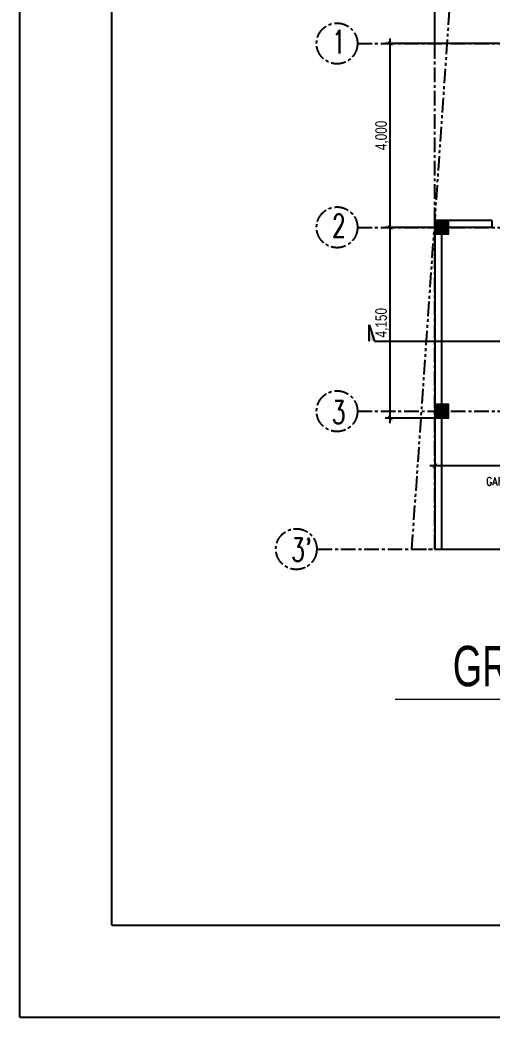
# Model space of a CAD drawing. Header units: millimetres. Extents: x -248340 to 456025, y 261499 to 1049645.
# Drawn here: x -117239 to -106975, y 363632 to 385326 of the extents above; entities that cross this region are included whole.
import ezdxf
from ezdxf.enums import TextEntityAlignment as Align

# ---------------------------------------------------------------- set-up
doc = ezdxf.new("R2010")
doc.units = ezdxf.units.MM
doc.header["$LTSCALE"] = 8
doc.header["$MEASUREMENT"] = 0
doc.header["$PDMODE"] = 3
doc.header["$PDSIZE"] = 0.3125
for name, pattern in [('CENTER', [50.8, 31.75, -6.35, 6.35, -6.35]), ('CONTINOUS', [0]), ('PHANTOM', [63.5, 31.75, -6.35, 6.35, -6.35, 6.35, -6.35])]:
    doc.linetypes.add(name, pattern=pattern)
doc.layers.get('0').update_dxf_attribs({"linetype": 'CONTINUOUS'})
doc.layers.get('DEFPOINTS').update_dxf_attribs({"color": 8, "linetype": 'CONTINUOUS'})
for name, color, linetype, lineweight in [('A-ANNO-DIMS', 211, 'CONTINUOUS', 9), ('DIM', 2, 'CONTINUOUS', 25), ('S_wall', 251, 'CONTINUOUS', 0)]:
    doc.layers.add(name, color=color, linetype=linetype, lineweight=lineweight)
for name, color, linetype in [('ar_column', 7, 'CONTINUOUS'), ('ar_grid', 10, 'CENTER'), ('ar_wall', 7, 'CONTINOUS'), ('ar_xsection', 5, 'CONTINOUS'), ('TEXT', 2, 'CONTINUOUS')]:
    doc.layers.add(name, color=color, linetype=linetype)
doc.layers.add('mv', color=30, linetype='CONTINUOUS', plot=False)
doc.styles.add('EN-SCL-DIM', font='swisscl.ttf')
doc.styles.add('ROMANS', font='ROMANS', dxfattribs={"width": 0.8, "bigfont": 'BIGFONT'})
doc.styles.get("Standard").update_dxf_attribs({"font": 'txt.shx', "width": 0.7, "bigfont": 'extfont.shx'})
doc.dimstyles.new('SC50', dxfattribs={"dimscale": 0.5, "dimtxt": 250, "dimasz": 200, "dimexe": 220, "dimexo": 50, "dimgap": 50, "dimtad": 1, "dimdec": 0, "dimrnd": 1, "dimzin": 0, "dimdsep": 46, "dimlunit": 6, "dimtxsty": 'EN-SCL-DIM', "dimblk": 'ARCHTICK', "dimcen": 100, "dimdle": 220, "dimclrd": 1, "dimclre": 1, "dimclrt": 3, "dimadec": 0, "dimazin": 0, "dimtfac": 1, "dimtdec": 0, "dimtofl": 0, "dimtmove": 0, "dimatfit": 3, "dimldrblk": 'OPEN90', "dimfxl": 1, "dimtolj": 1, "dimtzin": 0, "dimarcsym": 1})

# ---------------------------------------------------------------- blocks, each defined once
blk = doc.blocks.new('column')
at = {"layer": 'A-ANNO-DIMS', "ltscale": 1.25}
h = blk.add_hatch(dxfattribs=at)
h.set_pattern_fill('ANSI32', color=5, scale=50)
h.paths.add_polyline_path([(50520, -350284), (50820, -350284), (50820, -349984), (50520, -349984)])
at = {"layer": 'A-ANNO-DIMS', "color": 0, "ltscale": 1.25}
blk.add_lwpolyline([(50520, -350284), (50820, -350284), (50820, -349984), (50520, -349984)], close=True, dxfattribs=at)
blk = doc.blocks.new('_ArchTick')
at = {"color": 0, "linetype": 'ByBlock', "const_width": 0.15}
blk.add_lwpolyline([(-0.5, -0.5), (0.5, 0.5)], dxfattribs=at)
blk = doc.blocks.new('*D973')
at = {"layer": 'DEFPOINTS', "color": 0, "ltscale": 1.25, "transparency": 16777216}
for p in [(-104717, 386385), (-108217, 384813), (-104717, 384813)]:
    blk.add_point(p, dxfattribs=at)
at = {"layer": 'DIM', "color": 1, "lineweight": -2, "ltscale": 1.25, "transparency": 16777216}
for p, q in [((-108327, 386385), (-104607, 386385)), ((-108217, 384838), (-108217, 386495)), ((-104717, 384838), (-104717, 386495))]:
    blk.add_line(p, q, dxfattribs=at)
at = {"layer": 'DIM', "color": 1, "lineweight": -2, "ltscale": 1.25, "transparency": 16777216, "xscale": 100, "yscale": 100, "zscale": 100, "rotation": 180}
blk.add_blockref('_ArchTick', (-108217, 386385), dxfattribs=at)
at = {"layer": 'DIM', "color": 1, "lineweight": -2, "ltscale": 1.25, "transparency": 16777216, "xscale": 100, "yscale": 100, "zscale": 100}
blk.add_blockref('_ArchTick', (-104717, 386385), dxfattribs=at)
at = {"layer": 'DIM', "color": 3, "ltscale": 1.25, "transparency": 16777216, "insert": (-106467, 386559), "char_height": 125, "attachment_point": 5, "style": 'EN-SCL-DIM'}
blk.add_mtext('\\A1;{\\H2x;3,500}', dxfattribs=at)
blk = doc.blocks.new('_Open90')
at = {"color": 0, "linetype": 'ByBlock', "lineweight": -2}
for p, q in [((0, 0), (-1, 0)), ((-0.5, 0.5), (0, 0)), ((0, 0), (-0.5, -0.5))]:
    blk.add_line(p, q, dxfattribs=at)
blk = doc.blocks.new('*D978')
at = {"layer": 'DEFPOINTS', "color": 0, "ltscale": 1.25, "transparency": 16777216}
for p in [(-108217, 376663), (-104717, 376663), (-108217, 375625)]:
    blk.add_point(p, dxfattribs=at)
at = {"layer": 'DIM', "color": 1, "lineweight": -2, "ltscale": 1.25, "transparency": 16777216}
for p, q in [((-108217, 376638), (-108217, 375515)), ((-104717, 376638), (-104717, 375515)), ((-104607, 375625), (-108327, 375625))]:
    blk.add_line(p, q, dxfattribs=at)
at = {"layer": 'DIM', "color": 1, "lineweight": -2, "ltscale": 1.25, "transparency": 16777216, "xscale": 100, "yscale": 100, "zscale": 100, "rotation": 180}
blk.add_blockref('_ArchTick', (-108217, 375625), dxfattribs=at)
at = {"layer": 'DIM', "color": 1, "lineweight": -2, "ltscale": 1.25, "transparency": 16777216, "xscale": 100, "yscale": 100, "zscale": 100}
blk.add_blockref('_ArchTick', (-104717, 375625), dxfattribs=at)
at = {"layer": 'DIM', "color": 3, "ltscale": 1.25, "transparency": 16777216, "insert": (-106467, 375799), "char_height": 125, "attachment_point": 5, "style": 'EN-SCL-DIM'}
blk.add_mtext('\\A1;{\\H2x;3,500}', dxfattribs=at)
blk = doc.blocks.new('*D979')
at = {"layer": 'DEFPOINTS', "color": 0, "ltscale": 1.25, "transparency": 16777216}
for p in [(-109192, 380813), (-108227, 380813), (-108217, 376663)]:
    blk.add_point(p, dxfattribs=at)
at = {"layer": 'DIM', "color": 1, "lineweight": -2, "ltscale": 1.25, "transparency": 16777216}
for p, q in [((-108252, 380813), (-109302, 380813)), ((-109192, 376553), (-109192, 380923)), ((-108242, 376663), (-109302, 376663))]:
    blk.add_line(p, q, dxfattribs=at)
at = {"layer": 'DIM', "color": 1, "lineweight": -2, "ltscale": 1.25, "transparency": 16777216, "xscale": 100, "yscale": 100, "zscale": 100}
for p, rotation in [((-109192, 380813), 90), ((-109192, 376663), 270)]:
    blk.add_blockref('_ArchTick', p, dxfattribs=dict(at, rotation=rotation))
at = {"layer": 'DIM', "color": 3, "ltscale": 1.25, "transparency": 16777216, "insert": (-109365, 378738), "char_height": 125, "attachment_point": 5, "rotation": 90, "style": 'EN-SCL-DIM'}
blk.add_mtext('\\A1;{\\H2x;4,150}', dxfattribs=at)
blk = doc.blocks.new('*D980')
at = {"layer": 'DEFPOINTS', "color": 0, "ltscale": 1.25, "transparency": 16777216}
for p in [(-109192, 384813), (-104867, 384813), (-108227, 380813)]:
    blk.add_point(p, dxfattribs=at)
at = {"layer": 'DIM', "color": 1, "lineweight": -2, "ltscale": 1.25, "transparency": 16777216}
for p, q in [((-109192, 380703), (-109192, 384923)), ((-104892, 384813), (-109302, 384813)), ((-108252, 380813), (-109302, 380813))]:
    blk.add_line(p, q, dxfattribs=at)
at = {"layer": 'DIM', "color": 1, "lineweight": -2, "ltscale": 1.25, "transparency": 16777216, "xscale": 100, "yscale": 100, "zscale": 100}
for p, rotation in [((-109192, 384813), 90), ((-109192, 380813), 270)]:
    blk.add_blockref('_ArchTick', p, dxfattribs=dict(at, rotation=rotation))
at = {"layer": 'DIM', "color": 3, "ltscale": 1.25, "transparency": 16777216, "insert": (-109365, 382813), "char_height": 125, "attachment_point": 5, "rotation": 90, "style": 'EN-SCL-DIM'}
blk.add_mtext('\\A1;{\\H2x;4,000}', dxfattribs=at)

msp = doc.modelspace()

# ---------------------------------------------------------------- hatches: boundary and pattern name
at = {"layer": 'ar_xsection', "ltscale": 1.25}
h = msp.add_hatch(color=256, dxfattribs=at)
h.dxf.hatch_style = 1
h.paths.add_polyline_path([(-109646.575, 378693.392), (-109530.108, 378337.017), (-109646.575, 378337.017)])

# ---------------------------------------------------------------- linework, layer by layer
at = {"layer": 'ar_grid', "ltscale": 1.25}
for p, q in [((-108216.898, 373813.428), (-108216.898, 393151.621)), ((-109901.528, 384813.428), (-96710.498, 384813.428)), ((-109901.528, 380813.428), (-96710.498, 380813.428)), ((-109901.528, 376813.428), (-96710.498, 376813.428)), ((-110768.248, 373813.428), (-96710.498, 373813.428))]:
    msp.add_line(p, q, dxfattribs=at)
for centre in [(-110345.124, 384813.428), (-110345.124, 380813.428), (-110345.124, 376813.428), (-111230.011, 373813.428)]:
    msp.add_circle(centre, 443.596, dxfattribs=at)
at = {"layer": 'ar_wall', "linetype": 'PHANTOM', "ltscale": 1.25}
for q in [(-107458.156, 391813.428), (-108216.898, 373813.428)]:
    msp.add_line((-108716.898, 373813.428), q, dxfattribs=at)
at = {"layer": 'ar_wall', "ltscale": 1.25}
for p, q in [((-106978.726, 380963.428), (-108216.898, 380963.428)), ((-108216.898, 380963.428), (-108216.898, 373813.428)), ((-106978.726, 380963.428), (-106978.726, 380813.428)), ((-106978.726, 380813.428), (-108066.898, 380813.428)), ((-108066.898, 373813.428), (-108066.898, 380813.428)), ((-108216.898, 373813.428), (-108066.898, 373813.428)), ((-108066.898, 373813.428), (-98460.498, 373813.428))]:
    msp.add_line(p, q, dxfattribs=at)
at = {"layer": 'ar_xsection', "ltscale": 1.25}
for p, q in [((-109646.575, 378337.017), (-109646.575, 378693.392)), ((-109646.575, 378693.392), (-109530.108, 378337.017)), ((-109530.108, 378337.017), (-95434.5, 378337.017))]:
    msp.add_line(p, q, dxfattribs=at)
at = {"layer": 'mv', "color": 6}
for p, q in [((-117238.72, 363631.954), (-117238.72, 423031.954)), ((-115238.72, 365631.954), (-115238.72, 421031.954)), ((-115238.72, 365631.954), (-35638.72, 365631.954)), ((-117238.72, 363631.954), (-33138.72, 363631.954))]:
    msp.add_line(p, q, dxfattribs=at)
at = {"layer": 'S_wall', "ltscale": 1.25}
msp.add_line((-109080.456, 370547.743), (-96419.067, 370547.743), dxfattribs=at)

# ---------------------------------------------------------------- block references
at = {"layer": 'ar_column', "color": 0}
for p in [(-158737.038, 730947.874), (-158737.038, 726947.874)]:
    msp.add_blockref('column', p, dxfattribs=at)

# ---------------------------------------------------------------- texts
at = {"layer": 'ar_grid', "ltscale": 1.25, "char_height": 500, "attachment_point": 1}
for s, insert in [('1', (-110455.823, 385097.764)), ('2', (-110455.823, 381097.764)), ('3', (-110459.336, 377042.046)), ("3'", (-111343.248, 374050.369))]:
    msp.add_mtext_dynamic_manual_height_columns(s, width=0.40068, gutter_width=1, heights=[0], dxfattribs=dict(at, insert=insert))
at = {"layer": 'TEXT', "linetype": 'Continuous', "style": 'ROMANS', "width": 0.85}
msp.add_text('GARAGE STORE', height=175.72729, dxfattribs=at).set_placement((-106361.254, 375285.716), align=Align.MIDDLE)
at = {"layer": 'TEXT', "insert": (-107828.59, 371707.455), "char_height": 878.18348, "width": 11830.07864, "attachment_point": 1}
msp.add_mtext('{\\fFranklin Gothic Heavy|b0|i0|c0|p34;GROUND FLOOR PLAN}', dxfattribs=at)

# ---------------------------------------------------------------- dimensions: what is measured, and where the dimension line sits
at = {"layer": 'DIM', "color": 0, "ltscale": 1.25}
for base, p1, p2, picture, middle in [((-104716.898, 386384.922), (-108216.898, 384813.284), (-104716.898, 384813.284), '*D973', (-106466.898, 386558.759)), ((-108216.898, 375625.092), (-104716.898, 376663.284), (-108216.898, 376663.284), '*D978', (-106466.898, 375798.929))]:
    dim = msp.add_linear_dim(base=base, p1=p1, p2=p2, text='{\\H2x;<>}', dimstyle='SC50', dxfattribs=at)
    dim.commit()
    dim.dimension.update_dxf_attribs({"geometry": picture, "text_midpoint": middle})
for base, p1, p2, picture, middle in [((-109191.596, 384813.284), (-108227.387, 380813.284), (-104866.898, 384813.284), '*D980', (-109365.269, 382813.284)), ((-109191.596, 380813.284), (-108216.898, 376663.284), (-108227.387, 380813.284), '*D979', (-109365.269, 378738.284))]:
    dim = msp.add_linear_dim(base=base, p1=p1, p2=p2, angle=90, text='{\\H2x;<>}', dimstyle='SC50', dxfattribs=at)
    dim.commit()
    dim.dimension.update_dxf_attribs({"geometry": picture, "text_midpoint": middle})

doc.saveas('drawing.dxf')
